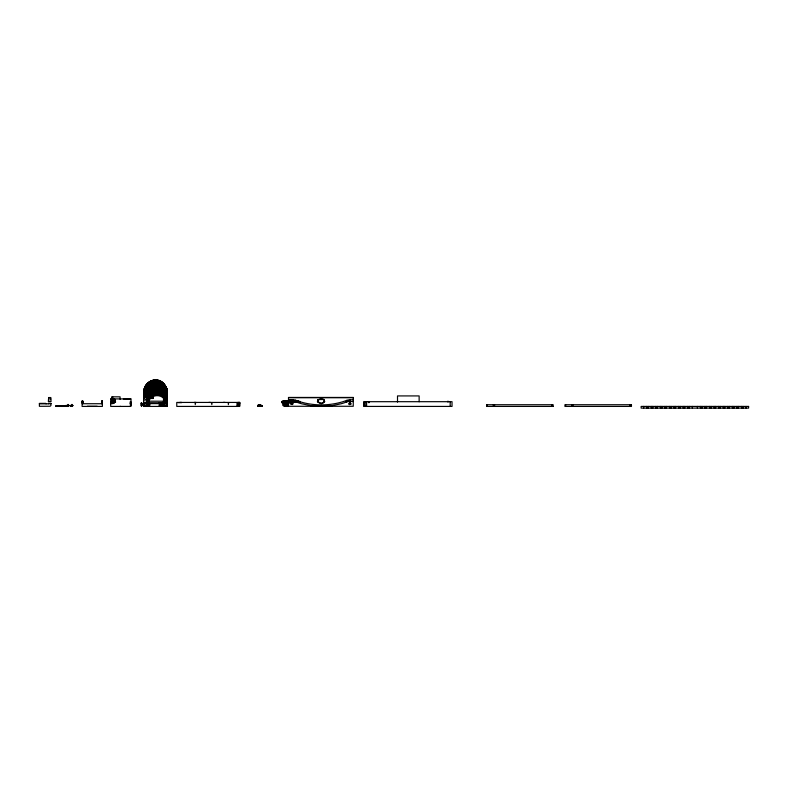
<?xml version="1.0" encoding="UTF-8"?>
<svg xmlns="http://www.w3.org/2000/svg" width="788" height="788" viewBox="0 0 788 788"><rect width="100%" height="100%" fill="white"/><g stroke="black" fill="none" stroke-linecap="round" stroke-linejoin="round"><path stroke-width="1.18" d="M130.778 398.915L126.73 398.925M143.603 403.554L143.603 402.432L147.09 402.432L147.238 403.023L146.263 399.762L147.553 394.946L144.657 394.867L143.751 390.336L144.499 395.024L147.553 394.946M143.81 404.638L143.81 403.554M144.027 400.619L144.046 397.31M148.686 405.446L149.976 405.14M146.883 405.771L146.883 403.052L148.686 403.052L148.597 399.024M145.544 394.719L144.096 389.489C145.455 380.742 157.669 376.437 163.638 383.461L163.618 396.955L166.554 400.836L167.401 406.421L143.603 406.421L143.603 391.252M165.884 386.593L165.884 399.526L166.179 387.184L163.638 383.461M292.565 402.097L300.218 402.097L281.69 402.116L281.641 401.555L300.218 401.555L300.189 402.087L300.208 401.555L292.87 401.565L294.131 401.555L293.707 400.54L288.477 400.511L288.447 401.25L288.447 400.54L293.678 400.521C294.476 401.624 286.802 400.964 288.575 400.806M293.747 401.25L293.707 400.531L288.477 400.511L288.477 401.25M146.125 395.054L144.312 388.858C146.952 378.536 162.505 377.501 166.179 387.637L166.13 399.949L166.179 387.184M288.181 402.116L281.641 402.087L300.218 402.097L286.753 401.299L287.029 402.826L285.443 402.826L285.187 400.915L285.138 402.363M299.154 402.097C299.627 401.575 294.771 402.845 293.924 401.407C293.284 401.811 283.739 401.378 288.27 401.555M293.707 401.25L293.707 400.531L288.477 400.511L293.678 400.511L293.707 401.25L293.707 400.531M299.962 402.087L292.269 401.555L298.908 401.525M164.062 383.933L163.993 397.28L163.638 383.914M167.401 391.597L167.381 390.996L166.238 391.252L167.401 391.252L167.253 390.336L167.401 406.421L167.401 391.252L167.086 389.686L167.017 402.225L167.253 390.336L166.445 387.785L167.401 391.252L166.179 387.637M288.142 402.087L288.083 401.023L284.517 401.555L284.478 406.421L287.719 406.421L287.807 401.555L286.98 401.555L288.122 401.555L284.468 401.397L288.644 401.555L288.635 400.885L289.659 400.885L289.629 402.097L288.733 402.116L289.866 402.097L288.704 402.097L290.26 402.097L288.487 402.097L298.928 402.097L284.261 402.087L287.817 402.097L287.541 401.023L290.26 401.555L288.871 401.555L290.23 401.555L289.216 401.555L289.117 400.767L287.187 401.378L287.354 400.767L289.147 400.54M166.445 388.238L166.357 400.393L166.692 388.405L167.401 391.252L166.908 389.036L166.889 401.752L167.086 390.129M289.383 402.244L288.753 402.097M289.117 400.777L289.226 401.545L290.023 401.387M296.771 401.525L292.437 401.289M164.475 384.426L164.357 397.615L164.062 384.377M166.692 388.858L166.731 401.289M167.135 402.698L167.253 390.789M287.325 401.555L283.887 401.535L289.038 401.535M164.859 384.938L164.702 397.97L164.475 384.869M286.615 401.21L285.66 401.151L286.635 401.309L286.635 406.421M165.224 385.47L165.027 398.334L164.859 385.381M165.569 386.021L165.332 398.718L165.224 385.923M165.884 387.046L165.618 399.122L165.569 386.475M167.381 391.449L167.154 403.515L163.658 403.515M286.615 401.417C285.611 402.047 287.906 399.654 286.773 406.421M292.348 404.451L291.196 404.411L290.693 402.353M292.752 403.909L292.614 403.259M349.931 402.865L350.591 403.358L349.36 403.032L349.123 404.293M350.64 404.293L350.591 403.22M144.608 395.517L144.027 395.871L144.608 394.877M164.101 404.205L164.042 405.337M164.121 399.26L164.308 400.393M144.027 396.659L144.529 395.921L147.356 395.901L148.489 399.526L147.228 402.806L148.686 402.816M258.553 405.327L258.612 406.421L258.71 405.239M259.479 405.219L259.439 406.421L259.557 405.268M260.316 405.219L260.276 406.421L260.395 405.268M48.728 401.594L48.925 397.546M144.027 397.083L147.07 396.709M68.418 406.421L66.537 406.421M72.338 406.421L70.457 406.421M317.367 401.653L318.204 401.604C316.746 398.009 325.631 397.979 324.124 401.604L324.646 401.653L324.026 399.457L317.919 399.595L317.741 402.205L320.943 403.633A4.452 4.354 0 0 0 323.1 403.082L324.646 401.653M296.249 402.087L295.293 401.397L300.218 401.565L289.009 401.289M285.384 402.422C292.841 401.998 279.917 401.831 287.059 402.422M289.383 401.555C289.836 402.264 291.481 399.762 289.757 402.816L288.615 402.816L288.477 402.087M141.239 405.781L141.239 403.082L141.239 405.781L143.603 405.032L142.392 405.367M290.999 403.82L291.225 403.151M350.759 403.958L350.561 404.411M364.046 404.924L363.967 401.693L452.026 401.693L452.036 406.421L363.967 406.421L364.026 405.032M147.533 395.3L144.046 395.753L144.568 394.965M259.843 405.327L259.853 406.421L259.892 405.219M239.739 404.589L237.257 405.85L237.257 403.003L239.739 403.289M286.783 401.555C287.571 401.634 281.661 402.087 281.956 402.116M111.827 399.28L111.945 398.364M113.62 398.797L112.95 400.127L111.857 399.467M113.59 399.506L113.59 398.57M144.027 395.625L147.415 394.867M292.742 403.86L292.752 403.633M237.937 405.85L238.961 404.589M286.527 401.309L285.591 401.555L289.915 401.565M293.776 402.097L293.136 402.087L293.776 402.097C288.536 402.648 292.89 401.259 293.146 402.087L293.865 402.097L291.402 402.097L293.776 402.097L293.412 401.555L281.641 401.555L286.389 401.555M294.239 401.535L295.027 401.555L294.939 400.777L292.998 401.378L293.175 400.767L294.939 400.767L294.958 402.097L294.436 401.387M285.886 401.565L282.951 401.565L286.211 401.555M317.633 400.058L318.204 400.235M145.14 395.507L143.909 389.686L145.376 395.271M350.729 404.086L350.729 403.505M237.257 405.85L237.483 402.816M238.823 403.289L239.739 403.614M292.712 403.988L292.427 404.539M286.999 401.338L287.108 406.421L287.256 401.555M297.5 401.279L298.041 401.279L297.598 401.535C297.391 401.772 298.691 401.584 300.218 401.565L282.961 401.555L293.175 401.289M39.4 403.564L39.4 406.303L50.058 406.253L50.875 405.623L51.062 403.84M111.945 399.388L112.083 398.176M111.857 399.053L112.27 398.482M144.056 396.512L144.608 396.206M287.719 406.421L287.719 405.387M349.173 403.358L349.882 403.003M113.492 399.388L112.95 399.792M258.956 405.19L259.094 406.421L259.055 405.288M258.188 405.327L260.562 405.19M141.239 403.082L142.589 404.48L143.603 403.83M237.937 403.003L238.725 403.614L237.257 403.003M288.891 402.244L290.23 402.097L289.866 401.25M289.403 402.087L288.851 402.422M295.539 402.097L294.939 401.555L296.111 401.555M297.716 401.555L298.691 402.087M258.218 405.219L260.808 405.219L260.818 406.391L260.867 404.904L258.316 404.943L258.474 406.145L262.158 406.145L262.158 405.613L260.001 405.564L258.947 405.613L262.158 405.613L261.971 406.145M258.247 405.603L257.696 405.613L262.158 405.613L257.696 405.613L257.696 406.145L262.158 406.145C255.775 406.411 258.109 404.993 262.158 405.613L257.696 405.613L261.458 405.613L261.458 406.145L259.892 406.155L258.907 406.155L262.158 405.613M258.966 405.613L261.458 405.613M259.941 405.613L261.508 405.603M258.356 406.155L257.696 406.145L261.577 406.155L260.838 405.564L261.931 406.145M283.05 400.974L283.188 405.702L283.188 400.895M167.154 406.421L166.485 406.253L166.406 403.515L166.485 406.253M144.096 397.25L144.608 397.083M144.056 397.802L146.765 397.664L147.819 400.836L146.824 397.428M298.494 402.087L297.943 401.289L297.588 402.087C300.514 402.116 294.899 402.047 296.958 402.126M350.236 404.51L349.478 404.49M144.076 398.157L144.608 398.078M258.681 405.613L257.696 405.613L261.626 405.603M260.818 405.613L262.158 406.145M112.27 398.521L113.167 398.521M291.521 403.082L292.722 403.505M111.896 399.161L112.566 398.925L110.872 398.955M112.28 403.417L112.585 403.417M283.562 402.087L282.271 401.555L285.788 401.555L281.631 401.565L283.444 401.555L281.631 401.565L282.409 402.097C279.188 400.934 291.491 402.599 283.562 402.087L283.562 401.555L285.039 401.555M284.557 402.097L286.605 402.097L282.567 402.097L282.616 401.565M111.561 398.285A10.451 4.048 0 0 0 111.61 398.58L113.373 398.994A9.614 2 0 0 0 111.64 399.88L111.788 398.285M293.116 401.555L291.442 401.565L295.313 402.097L296.042 401.555L294.81 401.24M258.976 406.145L259.4 405.613M293.53 402.097C292.328 402.077 294.889 402.097 291.57 402.087C292.299 400.856 292.21 403.141 293.717 401.555M291.462 402.097L293.028 402.087L290.004 402.097L293.717 402.087L292.772 402.097L293.018 401.25L295.106 401.25M283.444 402.097L282.616 402.097M292.082 401.555L292.594 401.555M282.202 402.097C281.956 401.506 281.424 401.456 282.793 401.555M291.649 403.032L292.23 403.082M290.378 402.097L291.186 402.107C289.511 402.294 292.949 401.89 290.329 401.25L290.348 403.584L291.205 403.584L291.304 401.25M290.605 401.555L291.58 401.555L291.186 401.25M289.767 401.555L289.738 401.082M291.294 402.097L290.437 402.097L291.107 402.097M291.727 401.555L292.003 402.107M292.053 401.25L293.028 402.087L291.718 402.097M294.013 401.417L295.47 401.555M294.889 401.555L295.382 401.555M297.431 401.545L298.691 401.555M282.971 401.555L282.784 402.097M285.187 402.087L287.482 402.097M290.939 402.097L290.339 401.25M300.218 401.565L299.706 402.097M260.661 406.145C261.724 406.037 259.774 406.529 260.631 405.613M296.14 402.087L296.633 401.525M293.333 402.087L293.402 401.565M295.214 402.097L294.712 402.097C295.766 401.831 295.293 402.816 294.121 401.25M296.406 402.097L296.534 401.555M295.953 402.087L295.707 400.245A7.269 7.112 0 0 0 293.018 399.772L288.497 399.762M285.295 402.087L286.399 402.097M285.886 401.309L285.906 402.097M112.438 398.354L112.684 396.827M298.288 401.555L297.775 402.126M284.862 401.555L284.813 402.363L287.719 402.363M289.541 401.565C288.26 401.496 290.279 401.112 289.373 401.417M299.607 402.097L299.775 401.555M261.281 406.145L261.202 405.603M284.832 402.097L285.059 401.417L284.488 401.407M283.788 402.087C284.517 398.551 284.419 412.213 283.601 403.17M299.824 402.097L299.962 401.555M299.322 401.565L297.45 401.397L298.888 402.087M299.519 401.555L300.218 402.097M141.633 403.939L143.14 403.83L141.702 403.082M295.559 402.097L295.746 401.535M286.074 402.097L286.211 401.309M112.349 399.053L112.438 399.24M297.076 401.555L298.307 402.097L296.81 402.087L297.303 401.555L298.061 402.087M119.953 406.421L120.613 406.391M321.839 406.421L331.718 405.721L341.165 403.761A61.691 60.341 0 0 0 346.621 401.949L346.621 400.402A9.988 9.771 0 0 1 350.256 399.772L353.26 399.762M163.185 383.017L163.618 396.955C159.107 393.123 151.463 394.384 148.489 399.526L147.425 395.606M283.719 401.397L283.138 401.397L283.641 401.555M284.241 401.555L283.976 402.116M285.778 402.097L285.325 401.555M285.749 401.358L286.527 401.358M323.257 406.401L322.499 406.401M326.399 406.391L328.734 406.381M317.909 406.411L319.77 406.411M126.041 398.915L123.361 398.915M329.847 406.381L317.318 406.421A2.709 2.699 0 0 1 316.274 406.175M281.818 401.555L281.72 402.097M288.644 401.555L289.511 401.545L288.625 401.387M290.486 402.097L290.447 401.25M111.788 397.329L111.463 398.945M288.497 397.704L353.26 397.704M148.932 398.472L153.158 398.472L153.158 395.822L153.158 396.788M111.62 398.62L111.788 396.827L120.081 396.827L120.081 399.309M113.945 398.915L110.694 398.915L110.694 406.421L130.975 406.421L130.975 398.915L114.752 398.915L114.752 401.417A2.029 1.98 0 0 1 112.723 403.397L110.694 403.751M148.597 399.358L148.686 401.742M111.64 399.89L114.053 399.89M82.11 401.092L82.799 401.092M101.701 401.092L102.391 401.092M148.686 401.033L148.085 401.033L148.085 402.816A9.279 9.082 0 0 1 166.229 402.806L167.154 402.806L167.401 406.421M148.085 401.181L166.238 401.22M295.549 401.269L287.226 401.25L289.275 401.417M82.11 401.427L82.799 401.427M101.701 401.427L102.391 401.427M347.813 401.309L350.256 401.309L350.256 399.762M82.11 401.555L82.799 401.456M101.701 401.555L102.391 401.456M345.932 401.496L353.26 401.496M82.11 401.673L82.799 401.673M101.701 401.673L102.391 401.673M82.11 401.811L82.799 401.811M101.701 401.811L102.391 401.811M82.11 402.107L82.799 401.949M101.701 401.949L102.391 402.107M110.694 401.959L115.649 401.959M130.128 401.959L130.975 401.959M82.11 402.254L82.799 402.254M101.701 402.254L102.391 402.254M82.11 402.392L82.799 402.392M101.701 402.392L102.391 402.392M111.591 402.333L113.866 402.323A1.015 0.995 0 0 0 114.881 401.348L114.881 402.313L114.871 399.191L114.871 400.156M130.128 402.333L130.975 402.333M179.792 402.412L181.545 402.412M194.291 402.412L196.045 402.412M208.79 402.412L210.544 402.412M223.29 402.412L225.053 402.412M237.799 402.412L239.552 402.412M282.183 402.294L284.143 402.294M288.585 402.422L289.787 402.422M82.11 402.53L82.799 402.53M101.701 402.53L102.391 402.53M82.799 402.648L82.11 402.747L82.799 402.776M102.391 402.648L101.701 402.747L102.391 402.776M143.603 402.707L147.671 402.707M148.085 402.707L166.238 402.816M177.901 402.638L179.585 402.638M179.959 402.638L181.644 402.638M194.439 402.638L196.123 402.638M210.987 402.638L212.671 402.638M227.525 402.638L229.219 402.638M239.148 403.082L239.739 403.082M110.694 403.151L113.245 403.082A2.029 1.98 0 0 0 114.752 401.171M284.143 403.17L282.183 403.17L282.301 401.555M39.4 403.377L45.743 403.377M48.373 403.377L51.043 403.377M110.694 403.397L113.866 403.308L113.866 402.333M130.286 403.348L130.975 403.348M286.202 403.348L287.423 403.348L287.423 406.421M143.603 403.505L146.883 403.052M290.861 403.505L291.028 401.25M45.743 403.653L46.482 403.653M48.649 403.722L50.737 403.722M82.11 403.722L102.391 403.722M148.42 403.633L159.294 403.633M160.299 403.633L163.146 403.633M39.4 403.84L48.649 403.84M130.286 403.998L130.975 403.998M143.603 404.077L146.883 404.077M130.286 404.185L130.975 404.185M148.745 404.205L149.947 404.205M67.719 404.5L68.418 404.5M71.639 404.5L72.338 404.5M142.589 404.48L143.603 404.48M237.483 405.012L239.739 405.308M148.439 405.337L149.336 405.337M65.867 405.426L69.058 405.426M69.777 405.426L72.979 405.426M130.286 405.416L130.975 405.416M148.439 405.406L149.336 405.406M65.867 405.692L69.058 405.692M69.777 405.692L72.979 405.692M159.265 405.672L160.752 405.672L160.752 402.707M163.658 405.712L166.229 405.712M143.603 405.771L148.686 405.771M55.849 406.115L59.671 406.115M61.316 406.115L65.138 406.115M147.908 406.214L149.592 406.214M163.855 406.214L166.14 406.214M87.291 406.283L97.21 406.283M286.202 406.421L286.507 403.348M553.156 406.421L486.62 406.421L486.62 404.736L553.156 404.736L553.137 406.421M287.551 401.013L288.073 401.023M321.366 406.421L311.487 405.781L301.577 403.761A61.444 60.095 0 0 1 295.707 401.791A7.269 7.112 0 0 0 293.491 401.328M126.001 398.915L126.868 398.915M126.366 398.915L130 398.935M288.772 401.259L289.511 401.269M297.076 402.087L298.297 402.097M290.841 402.097L290.88 401.25M112.723 399.674L112.083 399.418M112.438 400.383L112.684 401.959M349.439 404.608L349.025 403.909M113.167 398.482L113.167 399.555L111.945 399.24M145.327 394.749L144.096 389.045L145.967 395.172M144.677 394.926L143.623 390.996M147.228 402.806L146.263 399.762L146.538 402.432M146.194 394.69L144.312 388.405M146.952 397.063L148.026 400.393L147.011 396.856M143.623 391.449L144.697 394.788M146.273 399.683L147.248 402.698L146.302 399.486M144.549 387.785L146.824 395.438M147.149 396.482L148.243 399.949L147.218 396.256M143.751 390.789L145.179 395.32M146.371 399.112L147.356 402.225L146.41 398.915M144.825 387.637L146.942 395.271L144.825 387.184M146.499 398.551L147.484 401.752L146.548 398.354M145.11 386.593L147.484 394.906M147.543 395.103L148.755 399.122L145.435 386.021M144.096 389.489L145.869 395.379M146.647 397.989L147.642 401.289M145.435 386.475L149.04 398.718L145.77 385.47M145.77 385.923L149.346 398.334L146.135 384.938M144.549 388.238L146.667 395.655M146.135 385.381L149.671 397.97L146.529 384.426M146.529 384.869L150.016 397.615L146.942 383.933M145.11 387.046L147.257 394.965M146.942 384.377L150.38 397.28L147.366 383.461M147.366 383.914L150.754 396.955L147.819 383.017M147.819 383.47L151.148 396.659L148.282 382.604M148.282 383.057L151.552 396.384L148.774 382.219M148.774 382.663L151.976 396.118L149.277 381.855M149.277 382.298L152.409 395.881L149.789 381.52M149.789 381.973L152.852 395.655L150.321 381.215M150.321 381.668L153.305 395.458L150.863 380.939M150.863 381.392L153.768 395.29L151.424 380.693M151.424 381.146L154.241 395.133L151.986 380.486M151.986 380.929L154.724 395.005L152.557 380.299M152.557 380.752L155.206 394.896L153.138 380.151M153.138 380.604L155.699 394.818L153.719 380.043M153.719 380.486L156.191 394.749L154.31 379.954M154.31 380.407L156.694 394.719L154.911 379.905M154.911 380.358L157.186 394.709L156.093 379.905M111.827 398.797L111.857 399.506M157.186 394.709L155.502 379.885M156.093 380.358L157.689 394.719L156.684 379.954M156.684 380.407L158.181 394.749L157.275 380.043M157.275 380.486L158.674 394.808L157.866 380.151M157.866 380.604L159.166 394.896L158.447 380.299M158.447 380.752L159.649 395.005L159.018 380.486M159.018 380.929L160.131 395.133L159.58 380.693M159.58 381.146L160.604 395.29L160.131 380.939M160.131 381.392L161.067 395.458L160.683 381.215M160.683 381.668L161.52 395.655L161.205 381.52M161.205 381.963L161.964 395.881L161.727 381.855M161.727 382.298L162.397 396.118L162.229 382.21M50.491 397.546L50.59 399.575M162.229 382.663L162.821 396.374L162.712 382.604M162.712 383.057L163.224 396.659L163.185 383.47M163.51 401.22L163.51 402.175L166.238 402.175L166.238 402.747M153.158 397.447L153.158 398.472M746.069 406.421L746.069 408.115M743.025 406.421L743.025 408.115M741.508 406.421L741.508 408.115M738.464 406.421L738.464 408.115M736.938 406.421L736.938 408.115M733.904 406.421L733.904 408.115M732.377 406.421L732.377 408.115M729.333 406.421L729.333 408.115M727.817 406.421L727.817 408.115M724.773 406.421L724.773 408.115M723.256 406.421L723.256 408.115M720.212 406.421L720.212 408.115M718.695 406.421L718.695 408.115M715.652 406.421L715.652 408.115M714.135 406.421L714.135 408.115M711.091 406.421L711.091 408.115M709.564 406.421L709.564 408.115M706.531 406.421L706.531 408.115M705.004 406.421L705.004 408.115M701.96 406.421L701.96 408.115M700.443 406.421L700.443 408.115M697.4 406.421L697.4 408.115M692.337 406.421L692.337 408.115M689.293 406.421L689.293 408.115M687.776 406.421L687.776 408.115M684.733 406.421L684.733 408.115M683.206 406.421L683.206 408.115M680.172 406.421L680.172 408.115M678.645 406.421L678.645 408.115M675.602 406.421L675.602 408.115M674.085 406.421L674.085 408.115M671.041 406.421L671.041 408.115M669.524 406.421L669.524 408.115M666.481 406.421L666.481 408.115M664.964 406.421L664.964 408.115M661.92 406.421L661.92 408.115M660.403 406.421L660.403 408.115M657.359 406.421L657.359 408.115M655.833 406.421L655.833 408.115M652.799 406.421L652.799 408.115M651.272 406.421L651.272 408.115M648.229 406.421L648.229 408.115M646.712 406.421L646.712 408.115M643.668 406.421L643.668 408.115M630.095 404.736L630.095 406.421M572.856 404.736L572.856 406.421M571.694 404.736L571.694 406.421M565.607 404.736L565.607 406.421M551.777 404.736L551.777 406.421M494.539 404.736L494.539 406.421M493.377 404.736L493.377 406.421M487.279 404.736L487.289 406.421M487.122 404.736L487.122 406.421M450.184 401.693L450.184 406.421M447.978 401.112L447.978 402.097M419.137 401.752L419.137 395.921L397.507 395.921L397.507 402.107M369.276 401.693L369.276 402.619M368.498 401.693L368.498 402.688M366.607 401.693L366.607 406.421M365.228 401.693L365.228 406.421M364.095 401.693L364.095 406.421M289.423 401.072L289.521 402.422M286.389 401.309L286.271 402.363M286.074 401.309L285.936 402.363M285.995 406.421L285.995 403.348L284.783 403.348L284.783 406.421M260.986 405.613L260.976 406.145M258.316 404.943L258.228 406.145M257.962 405.613L257.922 406.145M228.372 403.515L228.372 404.648M211.824 403.515L211.824 404.648M195.276 403.515L195.276 404.648M166.485 405.909L166.485 406.421M166.229 403.515L166.229 406.421M163.658 402.707L163.658 406.421M163.51 397.024L163.51 402.707M163.146 402.707L163.146 405.672L161.964 405.672L161.964 402.707M162.85 402.707L162.85 403.633M162.623 402.707L162.623 403.633M162.348 402.707L162.348 403.633M162.013 402.707L162.013 403.633M161.757 402.707L161.757 403.633M161.629 402.707L161.599 403.633M161.402 402.707L161.402 403.633M161.205 402.707L161.176 403.633M160.91 402.707L160.91 403.633M160.614 402.707L160.614 403.633M160.299 402.707L160.299 405.672M159.265 402.707L159.304 405.672M148.686 399.358L148.686 406.421M148.085 403.358L148.085 405.13M147.484 403.367L147.484 405.229M112.763 403.751L112.723 403.397M111.591 401.959L111.669 403.308M101.701 403.722L101.701 400.954L102.391 400.954L102.391 406.421L82.11 406.421L82.11 400.954L82.799 400.954L82.799 403.722M64.724 405.82L64.724 406.421M62.193 406.421L61.769 405.82M56.253 405.82L56.253 406.421M346.621 400.402A61.691 60.341 0 0 1 341.155 402.215C328.291 405.781 314.442 405.771 301.577 402.215A61.444 60.095 0 0 1 295.707 400.255M346.621 401.939A9.988 9.771 0 0 1 350.256 401.319M324.124 401.604A3.704 3.704 0 0 1 318.204 401.604M165.066 386.8A9.279 9.003 0 0 1 165.332 387.243M149.562 390.08A2.059 2.059 0 0 1 149.937 389.696M48.639 397.546L48.373 401.594L51.043 401.594L50.777 397.546L48.639 397.546M288.635 400.885L289.748 401.299L288.635 400.885M142.776 405.032L141.604 405.879L142.776 405.032M353.26 397.447L288.497 397.447L288.497 406.273L353.26 406.273L353.26 397.467M113.511 400.294L111.926 400.59L113.511 400.294M239.739 402.432L176.768 402.432L176.768 406.421L239.739 406.421L239.739 402.432M130.975 403.673L130.128 403.673L130.975 403.751M631.474 404.736L564.937 404.736L564.937 406.421L631.474 406.421L631.454 404.736M59.996 405.82L55.849 405.82L55.849 406.421L59.996 406.421L59.996 405.82M65.138 405.82L60.991 405.82L60.991 406.421L65.138 406.421L65.138 405.82M748.6 406.421L641.136 406.421L641.136 408.115L748.6 408.115L748.6 406.421M147.474 406.421L147.425 405.771L147.474 406.421M112.182 400.235A1.074 1.054 0 0 0 113.797 399.329A1.074 1.054 0 0 0 112.182 398.413A1.074 1.054 0 0 0 112.182 400.235"/></g></svg>
